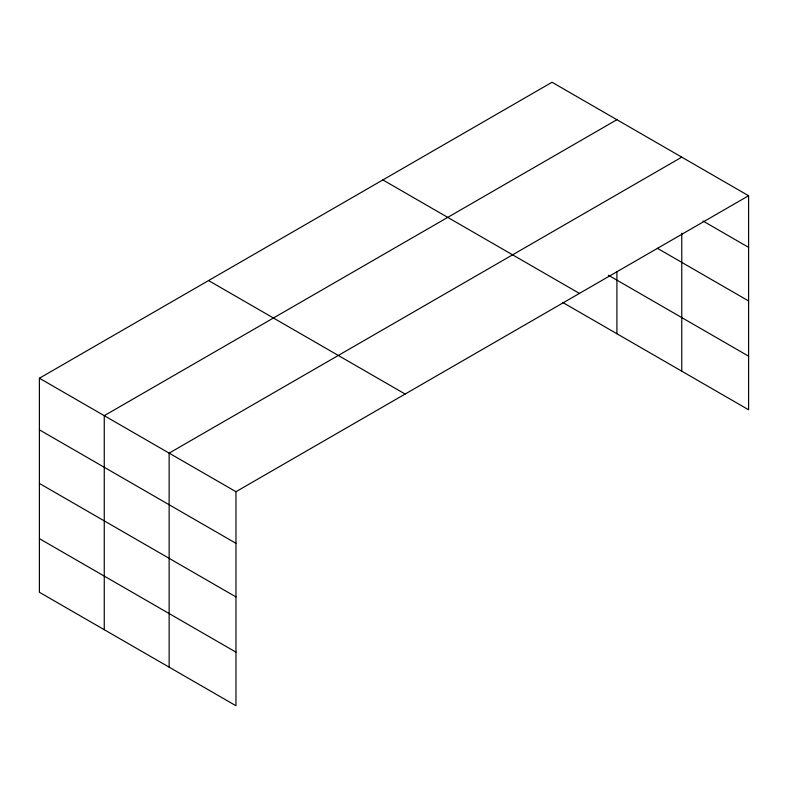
<?xml version="1.0" encoding="UTF-8"?>
<svg xmlns="http://www.w3.org/2000/svg" width="788" height="788" viewBox="0 0 788 788"><rect width="100%" height="100%" fill="white"/><g stroke="black" fill="none" stroke-linecap="round" stroke-linejoin="round"><path stroke-width="1.18" d="M748.6 195.739L552.033 82.257L39.4 378.23L39.4 592.261L235.967 705.743L235.967 491.712L748.6 195.739L748.6 409.77L562.671 302.425M616.905 119.707L104.262 415.68L104.262 629.71M681.768 157.157L169.134 453.13L169.134 667.16M702.985 221.024L748.6 247.363M657.31 248.25L748.6 300.957M608.395 275.229L748.6 356.176M382.869 179.93L579.426 293.412M208.574 280.558L405.13 394.039M39.4 378.23L235.967 491.712M39.4 429.844L235.967 543.326M39.4 483.438L235.967 596.92M39.4 538.657L235.967 652.149M681.768 233.14L681.768 371.187M616.905 271.555L616.905 333.738"/></g></svg>
